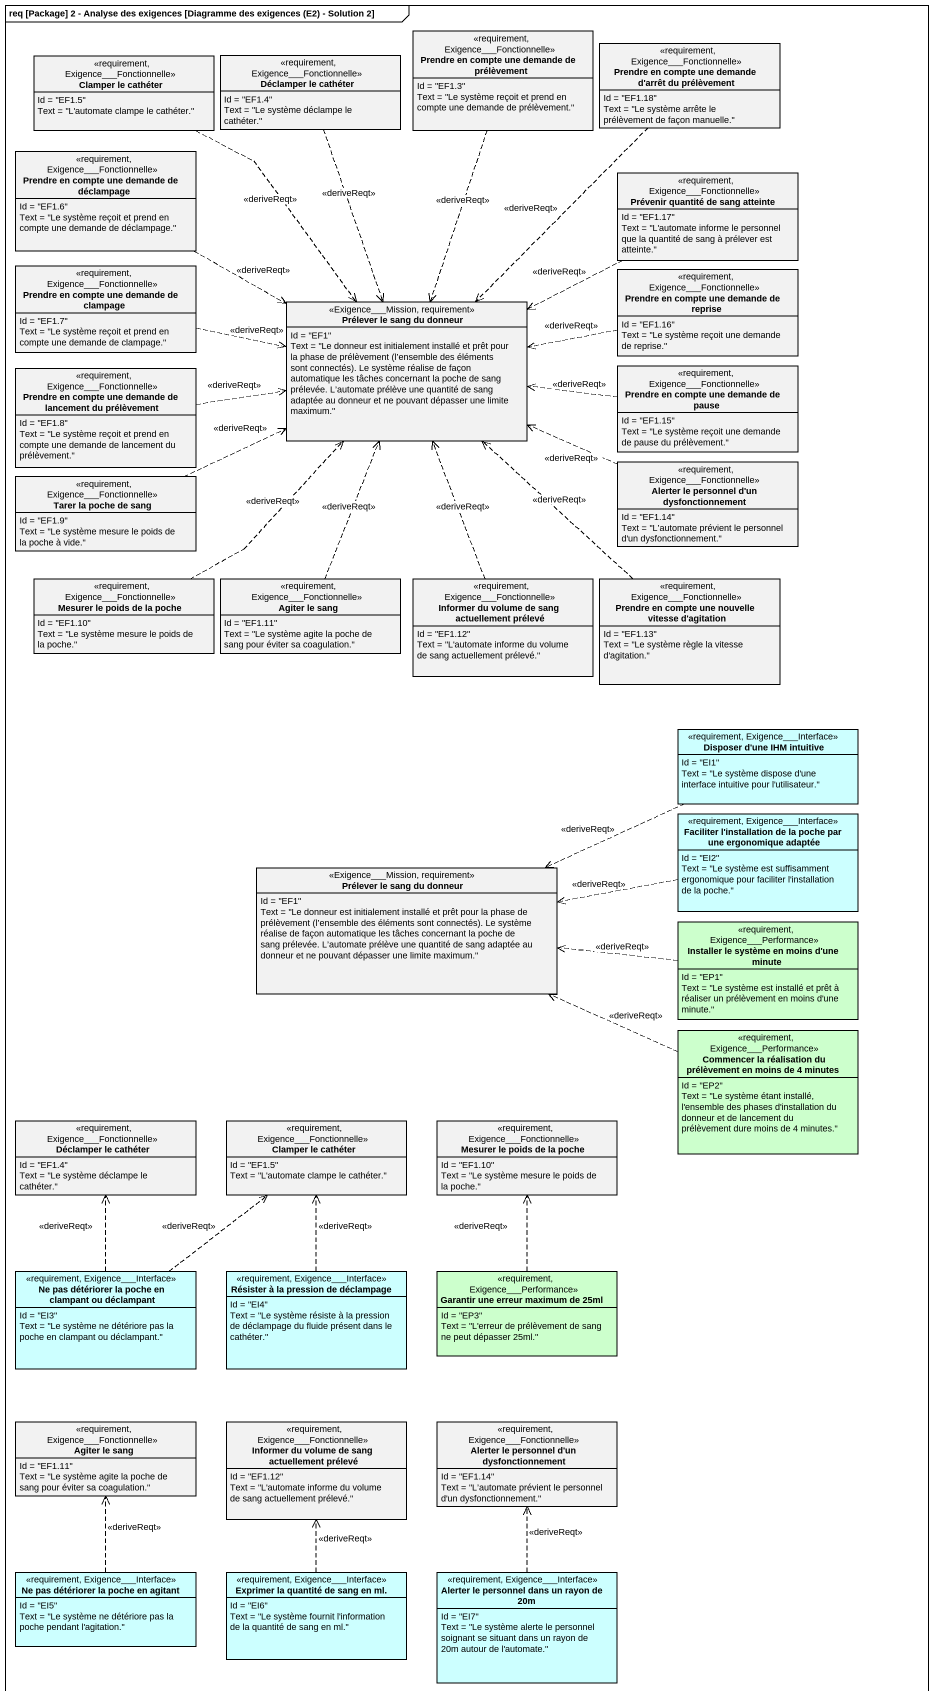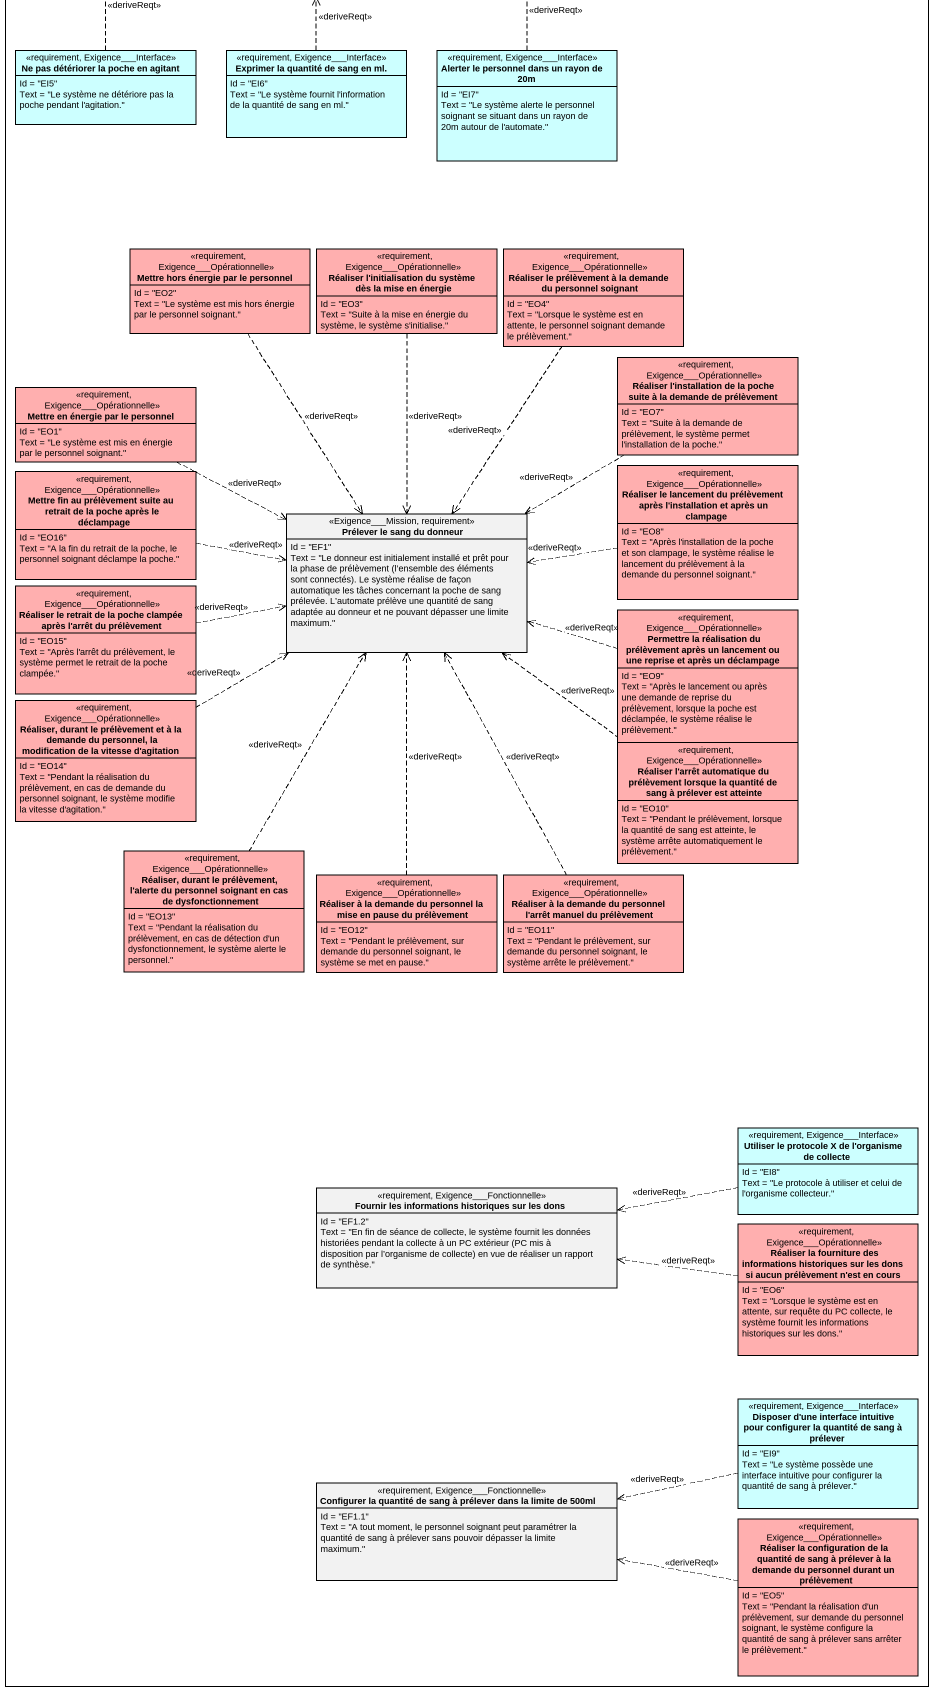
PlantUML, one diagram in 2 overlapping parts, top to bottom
@startuml
mainframe req [Package] 2 - Analyse des exigences [Diagramme des exigences (E2) - Solution 2]
hide circle
hide empty members
class "Prendre en compte une demande de prélèvement" as Prendre_en_compte_une <<requirement, Exigence___Fonctionnelle>> {
  Id = "EF1.3"
  Text = "Le système reçoit et prend en compte une demande de prélèvement."
}
class "Prendre en compte une demande d'arrêt du prélèvement" as Prendre_en_compte_une_2 <<requirement, Exigence___Fonctionnelle>> {
  Id = "EF1.18"
  Text = "Le système arrête le prélèvement de façon manuelle."
}
class "Clamper le cathéter" as Clamper_le_cathéter <<requirement, Exigence___Fonctionnelle>> {
  Id = "EF1.5"
  Text = "L'automate clampe le cathéter."
}
class "Déclamper le cathéter" as Déclamper_le_cathéter <<requirement, Exigence___Fonctionnelle>> {
  Id = "EF1.4"
  Text = "Le système déclampe le cathéter."
}
class "Prendre en compte une demande de déclampage" as Prendre_en_compte_une_3 <<requirement, Exigence___Fonctionnelle>> {
  Id = "EF1.6"
  Text = "Le système reçoit et prend en compte une demande de déclampage."
}
class "Prévenir quantité de sang atteinte" as Prévenir_quantité_de_sang <<requirement, Exigence___Fonctionnelle>> {
  Id = "EF1.17"
  Text = "L'automate informe le personnel que la quantité de sang à prélever est atteinte."
}
class "Prendre en compte une demande de clampage" as Prendre_en_compte_une_4 <<requirement, Exigence___Fonctionnelle>> {
  Id = "EF1.7"
  Text = "Le système reçoit et prend en compte une demande de clampage."
}
class "Prendre en compte une demande de reprise" as Prendre_en_compte_une_5 <<requirement, Exigence___Fonctionnelle>> {
  Id = "EF1.16"
  Text = "Le système reçoit une demande de reprise."
}
class "Prélever le sang du donneur" as Prélever_le_sang_du_donneur <<Exigence___Mission, requirement>> {
  Id = "EF1"
  {field} Text = "Le donneur est initialement installé et prêt pour la phase de prélèvement (l’ensemble des éléments sont connectés). Le système réalise de façon automatique les tâches concernant la poche de sang prélevée. L’automate prélève une quantité de sang adaptée au donneur et ne pouvant dépasser une limite maximum."
}
class "Prendre en compte une demande de lancement du prélèvement" as Prendre_en_compte_une_6 <<requirement, Exigence___Fonctionnelle>> {
  Id = "EF1.8"
  Text = "Le système reçoit et prend en compte une demande de lancement du prélèvement."
}
class "Prendre en compte une demande de pause" as Prendre_en_compte_une_7 <<requirement, Exigence___Fonctionnelle>> {
  Id = "EF1.15"
  Text = "Le système reçoit une demande de pause du prélèvement."
}
class "Alerter le personnel d'un dysfonctionnement" as Alerter_le_personnel_d_un <<requirement, Exigence___Fonctionnelle>> {
  Id = "EF1.14"
  Text = "L’automate prévient le personnel d'un dysfonctionnement."
}
class "Tarer la poche de sang" as Tarer_la_poche_de_sang <<requirement, Exigence___Fonctionnelle>> {
  Id = "EF1.9"
  Text = "Le système mesure le poids de la poche à vide."
}
class "Mesurer le poids de la poche" as Mesurer_le_poids_de_la_poche <<requirement, Exigence___Fonctionnelle>> {
  Id = "EF1.10"
  Text = "Le système mesure le poids de la poche."
}
class "Agiter le sang" as Agiter_le_sang <<requirement, Exigence___Fonctionnelle>> {
  Id = "EF1.11"
  Text = "Le système agite la poche de sang pour éviter sa coagulation."
}
class "Informer du volume de sang actuellement prélevé" as Informer_du_volume_de_sang <<requirement, Exigence___Fonctionnelle>> {
  Id = "EF1.12"
  Text = "L'automate informe du volume de sang actuellement prélevé."
}
class "Prendre en compte une nouvelle vitesse d'agitation" as Prendre_en_compte_une_8 <<requirement, Exigence___Fonctionnelle>> {
  Id = "EF1.13"
  Text = "Le système règle la vitesse d'agitation."
}
class "Disposer d'une IHM intuitive" as Disposer_d_une_IHM_intuitive <<requirement, Exigence___Interface>> #CCFFFF {
  Id = "EI1"
  Text = "Le système dispose d'une interface intuitive pour l'utilisateur."
}
class "Faciliter l'installation de la poche par une ergonomique adaptée" as Faciliter_l_installation_de <<requirement, Exigence___Interface>> #CCFFFF {
  Id = "EI2"
  Text = "Le système est suffisamment ergonomique pour faciliter l'installation de la poche."
}
class "Prélever le sang du donneur" as Prélever_le_sang_du_donneur_2 <<Exigence___Mission, requirement>> {
  Id = "EF1"
  {field} Text = "Le donneur est initialement installé et prêt pour la phase de prélèvement (l’ensemble des éléments sont connectés). Le système réalise de façon automatique les tâches concernant la poche de sang prélevée. L’automate prélève une quantité de sang adaptée au donneur et ne pouvant dépasser une limite maximum."
}
class "Installer le système en moins d'une minute" as Installer_le_système_en <<requirement, Exigence___Performance>> #CCFFCC {
  Id = "EP1"
  Text = "Le système est installé et prêt à réaliser un prélèvement en moins d'une minute."
}
class "Commencer la réalisation du prélèvement en moins de 4 minutes" as Commencer_la_réalisation_du <<requirement, Exigence___Performance>> #CCFFCC {
  Id = "EP2"
  Text = "Le système étant installé, l'ensemble des phases d'installation du donneur et de lancement du prélèvement dure moins de 4 minutes."
}
class "Déclamper le cathéter" as Déclamper_le_cathéter_2 <<requirement, Exigence___Fonctionnelle>> {
  Id = "EF1.4"
  Text = "Le système déclampe le cathéter."
}
class "Clamper le cathéter" as Clamper_le_cathéter_2 <<requirement, Exigence___Fonctionnelle>> {
  Id = "EF1.5"
  Text = "L'automate clampe le cathéter."
}
class "Mesurer le poids de la poche" as Mesurer_le_poids_de_la_poche_2 <<requirement, Exigence___Fonctionnelle>> {
  Id = "EF1.10"
  Text = "Le système mesure le poids de la poche."
}
class "Ne pas détériorer la poche en clampant ou déclampant" as Ne_pas_détériorer_la_poche <<requirement, Exigence___Interface>> #CCFFFF {
  Id = "EI3"
  Text = "Le système ne détériore pas la poche en clampant ou déclampant."
}
class "Résister à la pression de déclampage" as Résister_à_la_pression_de <<requirement, Exigence___Interface>> #CCFFFF {
  Id = "EI4"
  Text = "Le système résiste à la pression de déclampage du fluide présent dans le cathéter."
}
class "Garantir une erreur maximum de 25ml" as Garantir_une_erreur_maximum <<requirement, Exigence___Performance>> #CCFFCC {
  Id = "EP3"
  Text = "L'erreur de prélèvement de sang ne peut dépasser 25ml."
}
class "Agiter le sang" as Agiter_le_sang_2 <<requirement, Exigence___Fonctionnelle>> {
  Id = "EF1.11"
  Text = "Le système agite la poche de sang pour éviter sa coagulation."
}
class "Informer du volume de sang actuellement prélevé" as Informer_du_volume_de_sang_2 <<requirement, Exigence___Fonctionnelle>> {
  Id = "EF1.12"
  Text = "L'automate informe du volume de sang actuellement prélevé."
}
class "Alerter le personnel d'un dysfonctionnement" as Alerter_le_personnel_d_un_2 <<requirement, Exigence___Fonctionnelle>> {
  Id = "EF1.14"
  Text = "L’automate prévient le personnel d'un dysfonctionnement."
}
class "Ne pas détériorer la poche en agitant" as Ne_pas_détériorer_la_poche_2 <<requirement, Exigence___Interface>> #CCFFFF {
  Id = "EI5"
  Text = "Le système ne détériore pas la poche pendant l'agitation."
}
class "Exprimer la quantité de sang en ml." as Exprimer_la_quantité_de <<requirement, Exigence___Interface>> #CCFFFF {
  Id = "EI6"
  Text = "Le système fournit l'information de la quantité de sang en ml."
}
class "Alerter le personnel dans un rayon de 20m" as Alerter_le_personnel_dans <<requirement, Exigence___Interface>> #CCFFFF {
  Id = "EI7"
  Text = "Le système alerte le personnel soignant se situant dans un rayon de 20m autour de l'automate."
}
class "Mettre hors énergie par le personnel" as Mettre_hors_énergie_par_le <<requirement, Exigence___Opérationnelle>> #FFAFAF {
  Id = "EO2"
  Text = "Le système est mis hors énergie par le personnel soignant."
}
class "Réaliser l'initialisation du système dès la mise en énergie" as Réaliser_l_initialisation <<requirement, Exigence___Opérationnelle>> #FFAFAF {
  Id = "EO3"
  Text = "Suite à la mise en énergie du système, le système s'initialise."
}
class "Réaliser le prélèvement à la demande du personnel soignant" as Réaliser_le_prélèvement_à <<requirement, Exigence___Opérationnelle>> #FFAFAF {
  Id = "EO4"
  Text = "Lorsque le système est en attente, le personnel soignant demande le prélèvement."
}
class "Réaliser l'installation de la poche suite à la demande de prélèvement" as Réaliser_l_installation_de <<requirement, Exigence___Opérationnelle>> #FFAFAF {
  Id = "EO7"
  Text = "Suite à la demande de prélèvement, le système permet l'installation de la poche."
}
class "Mettre en énergie par le personnel" as Mettre_en_énergie_par_le <<requirement, Exigence___Opérationnelle>> #FFAFAF {
  Id = "EO1"
  Text = "Le système est mis en énergie par le personnel soignant."
}
class "Mettre fin au prélèvement suite au retrait de la poche après le déclampage" as Mettre_fin_au_prélèvement <<requirement, Exigence___Opérationnelle>> #FFAFAF {
  Id = "EO16"
  Text = "A la fin du retrait de la poche, le personnel soignant déclampe la poche."
}
class "Réaliser le lancement du prélèvement après l'installation et après un clampage" as Réaliser_le_lancement_du <<requirement, Exigence___Opérationnelle>> #FFAFAF {
  Id = "EO8"
  Text = "Après l'installation de la poche et son clampage, le système réalise le lancement du prélèvement à la demande du personnel soignant."
}
class "Prélever le sang du donneur" as Prélever_le_sang_du_donneur_3 <<Exigence___Mission, requirement>> {
  Id = "EF1"
  {field} Text = "Le donneur est initialement installé et prêt pour la phase de prélèvement (l’ensemble des éléments sont connectés). Le système réalise de façon automatique les tâches concernant la poche de sang prélevée. L’automate prélève une quantité de sang adaptée au donneur et ne pouvant dépasser une limite maximum."
}
class "Réaliser le retrait de la poche clampée après l'arrêt du prélèvement" as Réaliser_le_retrait_de_la <<requirement, Exigence___Opérationnelle>> #FFAFAF {
  Id = "EO15"
  Text = "Après l'arrêt du prélèvement, le système permet le retrait de la poche clampée."
}
class "Permettre la réalisation du prélèvement après un lancement ou une reprise et après un déclampage" as Permettre_la_réalisation_du <<requirement, Exigence___Opérationnelle>> #FFAFAF {
  Id = "EO9"
  Text = "Après le lancement ou après une demande de reprise du prélèvement, lorsque la poche est déclampée, le système réalise le prélèvement."
}
class "Réaliser, durant le prélèvement et à la demande du personnel, la modification de la vitesse d'agitation" as Réaliser_durant_le <<requirement, Exigence___Opérationnelle>> #FFAFAF {
  Id = "EO14"
  Text = "Pendant la réalisation du prélèvement, en cas de demande du personnel soignant, le système modifie la vitesse d'agitation."
}
class "Réaliser l'arrêt automatique du prélèvement lorsque la quantité de sang à prélever est atteinte" as Réaliser_l_arrêt <<requirement, Exigence___Opérationnelle>> #FFAFAF {
  Id = "EO10"
  Text = "Pendant le prélèvement, lorsque la quantité de sang est atteinte, le système arrête automatiquement le prélèvement."
}
class "Réaliser, durant le prélèvement, l'alerte du personnel soignant en cas de dysfonctionnement" as Réaliser_durant_le_2 <<requirement, Exigence___Opérationnelle>> #FFAFAF {
  Id = "EO13"
  Text = "Pendant la réalisation du prélèvement, en cas de détection d'un dysfonctionnement, le système alerte le personnel."
}
class "Réaliser à la demande du personnel la mise en pause du prélèvement" as Réaliser_à_la_demande_du <<requirement, Exigence___Opérationnelle>> #FFAFAF {
  Id = "EO12"
  Text = "Pendant le prélèvement, sur demande du personnel soignant, le système se met en pause."
}
class "Réaliser à la demande du personnel l'arrêt manuel du prélèvement" as Réaliser_à_la_demande_du_2 <<requirement, Exigence___Opérationnelle>> #FFAFAF {
  Id = "EO11"
  Text = "Pendant le prélèvement, sur demande du personnel soignant, le système arrête le prélèvement."
}
class "Utiliser le protocole X de l'organisme de collecte" as Utiliser_le_protocole_X_de <<requirement, Exigence___Interface>> #CCFFFF {
  Id = "EI8"
  Text = "Le protocole à utiliser et celui de l'organisme collecteur."
}
class "Fournir les informations historiques sur les dons" as Fournir_les_informations <<requirement, Exigence___Fonctionnelle>> {
  Id = "EF1.2"
  {field} Text = "En fin de séance de collecte, le système fournit les données historiées pendant la collecte à un PC extérieur (PC mis à disposition par l’organisme de collecte) en vue de réaliser un rapport de synthèse."
}
class "Réaliser la fourniture des informations historiques sur les dons si aucun prélèvement n'est en cours" as Réaliser_la_fourniture_des <<requirement, Exigence___Opérationnelle>> #FFAFAF {
  Id = "EO6"
  Text = "Lorsque le système est en attente, sur requête du PC collecte, le système fournit les informations historiques sur les dons."
}
class "Disposer d'une interface intuitive pour configurer la quantité de sang à prélever" as Disposer_d_une_interface <<requirement, Exigence___Interface>> #CCFFFF {
  Id = "EI9"
  Text = "Le système possède une interface intuitive pour configurer la quantité de sang à prélever."
}
class "Configurer la quantité de sang à prélever dans la limite de 500ml" as Configurer_la_quantité_de <<requirement, Exigence___Fonctionnelle>> {
  Id = "EF1.1"
  Text = "A tout moment, le personnel soignant peut paramétrer la quantité de sang à prélever sans pouvoir dépasser la limite maximum."
}
class "Réaliser la configuration de la quantité de sang à prélever à la demande du personnel durant un prélèvement" as Réaliser_la_configuration <<requirement, Exigence___Opérationnelle>> #FFAFAF {
  Id = "EO5"
  Text = "Pendant la réalisation d'un prélèvement, sur demande du personnel soignant, le système configure la quantité de sang à prélever sans arrêter le prélèvement."
}
Prendre_en_compte_une ..> Prélever_le_sang_du_donneur : <<deriveReqt>>
Prendre_en_compte_une_2 ..> Prélever_le_sang_du_donneur : <<deriveReqt>>
Clamper_le_cathéter ..> Prélever_le_sang_du_donneur : <<deriveReqt>>
Déclamper_le_cathéter ..> Prélever_le_sang_du_donneur : <<deriveReqt>>
Prendre_en_compte_une_3 .right.> Prélever_le_sang_du_donneur : <<deriveReqt>>
Prévenir_quantité_de_sang .left.> Prélever_le_sang_du_donneur : <<deriveReqt>>
Prendre_en_compte_une_4 .right.> Prélever_le_sang_du_donneur : <<deriveReqt>>
Prendre_en_compte_une_5 .left.> Prélever_le_sang_du_donneur : <<deriveReqt>>
Prendre_en_compte_une_6 .right.> Prélever_le_sang_du_donneur : <<deriveReqt>>
Prendre_en_compte_une_7 .left.> Prélever_le_sang_du_donneur : <<deriveReqt>>
Alerter_le_personnel_d_un .left.> Prélever_le_sang_du_donneur : <<deriveReqt>>
Tarer_la_poche_de_sang .right.> Prélever_le_sang_du_donneur : <<deriveReqt>>
Mesurer_le_poids_de_la_poche .up.> Prélever_le_sang_du_donneur : <<deriveReqt>>
Agiter_le_sang .up.> Prélever_le_sang_du_donneur : <<deriveReqt>>
Informer_du_volume_de_sang .up.> Prélever_le_sang_du_donneur : <<deriveReqt>>
Prendre_en_compte_une_8 .up.> Prélever_le_sang_du_donneur : <<deriveReqt>>
Disposer_d_une_IHM_intuitive .left.> Prélever_le_sang_du_donneur_2 : <<deriveReqt>>
Faciliter_l_installation_de .left.> Prélever_le_sang_du_donneur_2 : <<deriveReqt>>
Installer_le_système_en .left.> Prélever_le_sang_du_donneur_2 : <<deriveReqt>>
Commencer_la_réalisation_du .left.> Prélever_le_sang_du_donneur_2 : <<deriveReqt>>
Ne_pas_détériorer_la_poche .up.> Déclamper_le_cathéter_2 : <<deriveReqt>>
Ne_pas_détériorer_la_poche .up.> Clamper_le_cathéter_2 : <<deriveReqt>>
Résister_à_la_pression_de .up.> Clamper_le_cathéter_2 : <<deriveReqt>>
Garantir_une_erreur_maximum .up.> Mesurer_le_poids_de_la_poche_2 : <<deriveReqt>>
Ne_pas_détériorer_la_poche_2 .up.> Agiter_le_sang_2 : <<deriveReqt>>
Exprimer_la_quantité_de .up.> Informer_du_volume_de_sang_2 : <<deriveReqt>>
Alerter_le_personnel_dans .up.> Alerter_le_personnel_d_un_2 : <<deriveReqt>>
Mettre_hors_énergie_par_le ..> Prélever_le_sang_du_donneur_3 : <<deriveReqt>>
Réaliser_l_initialisation ..> Prélever_le_sang_du_donneur_3 : <<deriveReqt>>
Réaliser_le_prélèvement_à ..> Prélever_le_sang_du_donneur_3 : <<deriveReqt>>
Réaliser_l_installation_de .left.> Prélever_le_sang_du_donneur_3 : <<deriveReqt>>
Mettre_en_énergie_par_le .right.> Prélever_le_sang_du_donneur_3 : <<deriveReqt>>
Mettre_fin_au_prélèvement .right.> Prélever_le_sang_du_donneur_3 : <<deriveReqt>>
Réaliser_le_lancement_du .left.> Prélever_le_sang_du_donneur_3 : <<deriveReqt>>
Réaliser_le_retrait_de_la .right.> Prélever_le_sang_du_donneur_3 : <<deriveReqt>>
Permettre_la_réalisation_du .left.> Prélever_le_sang_du_donneur_3 : <<deriveReqt>>
Réaliser_durant_le .right.> Prélever_le_sang_du_donneur_3 : <<deriveReqt>>
Réaliser_l_arrêt .up.> Prélever_le_sang_du_donneur_3 : <<deriveReqt>>
Réaliser_durant_le_2 .up.> Prélever_le_sang_du_donneur_3 : <<deriveReqt>>
Réaliser_à_la_demande_du .up.> Prélever_le_sang_du_donneur_3 : <<deriveReqt>>
Réaliser_à_la_demande_du_2 .up.> Prélever_le_sang_du_donneur_3 : <<deriveReqt>>
Utiliser_le_protocole_X_de .left.> Fournir_les_informations : <<deriveReqt>>
Réaliser_la_fourniture_des .left.> Fournir_les_informations : <<deriveReqt>>
Disposer_d_une_interface .left.> Configurer_la_quantité_de : <<deriveReqt>>
Réaliser_la_configuration .left.> Configurer_la_quantité_de : <<deriveReqt>>
@enduml
